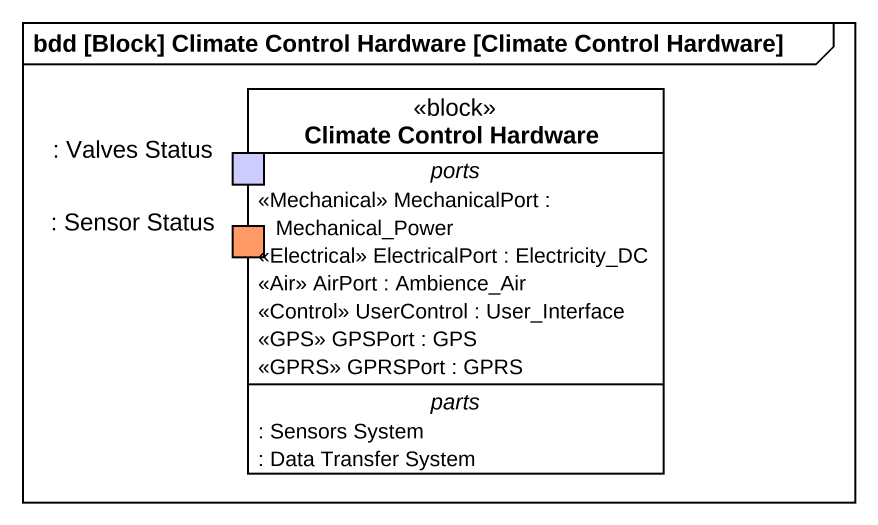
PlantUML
@startuml
mainframe bdd [Block] Climate Control Hardware [Climate Control Hardware]
hide circle
hide empty members
class "Climate Control Hardware" as Climate_Control_Hardware <<block>> {
  -- ports --
  <<Mechanical>> MechanicalPort : Mechanical_Power
  <<Electrical>> ElectricalPort : Electricity_DC
  <<Air>> AirPort : Ambience_Air
  <<Control>> UserControl : User_Interface
  <<GPS>> GPSPort : GPS
  <<GPRS>> GPRSPort : GPRS
  -- parts --
  : Sensors System
  : Data Transfer System
  -- ports --
  : Valves Status
  : Sensor Status
}
@enduml
